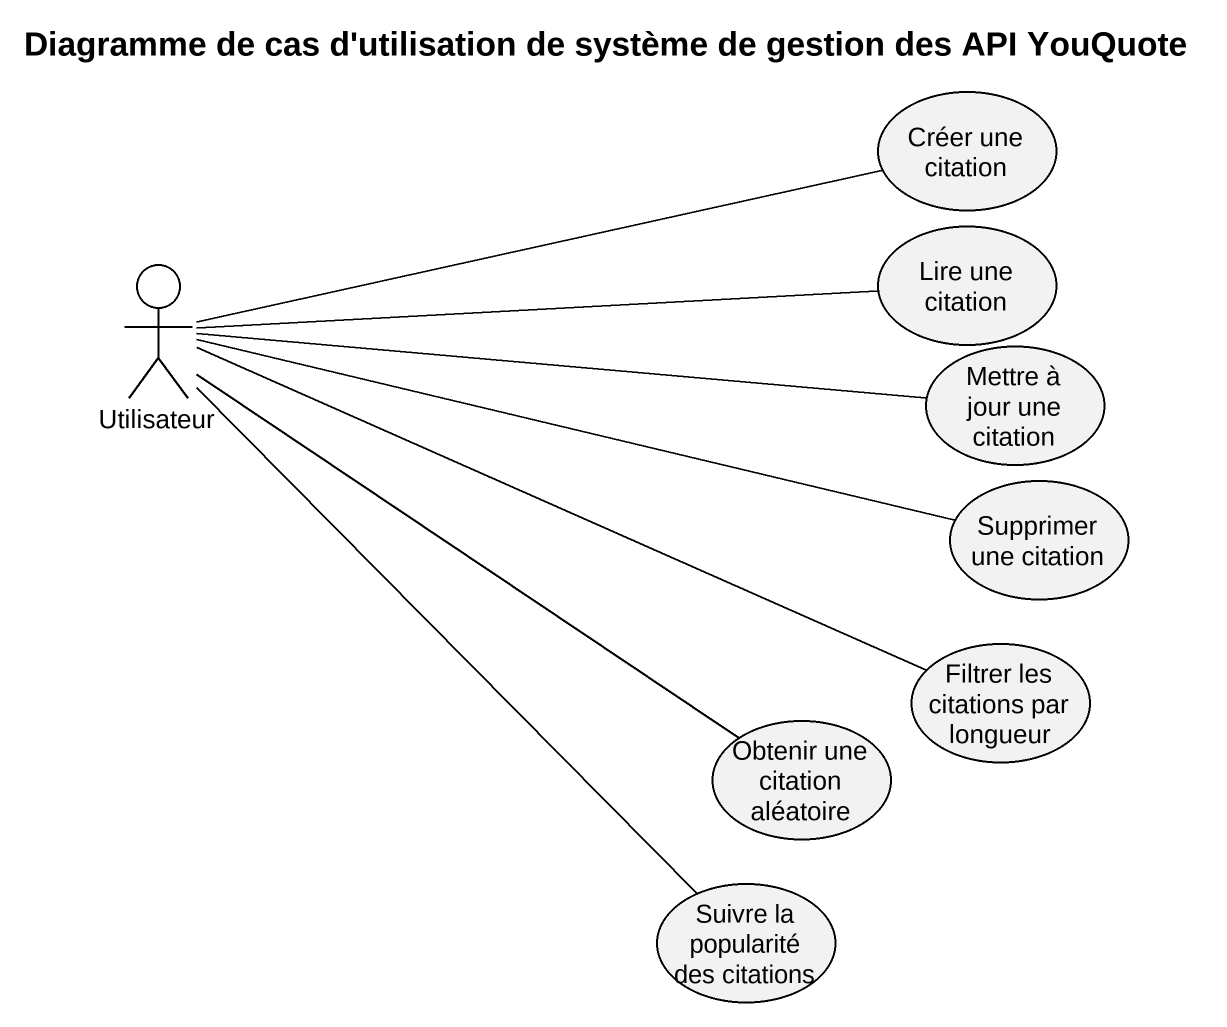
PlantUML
@startuml
title Diagramme de cas d'utilisation de système de gestion des API YouQuote
usecase "Créer une citation" as Créer_une_citation
usecase "Lire une citation" as Lire_une_citation
actor Utilisateur
usecase "Mettre à jour une citation" as Mettre_à_jour_une_citation
usecase "Supprimer une citation" as Supprimer_une_citation
usecase "Filtrer les citations par longueur" as Filtrer_les_citations_par
usecase "Obtenir une citation aléatoire" as Obtenir_une_citation
usecase "Suivre la popularité des citations" as Suivre_la_popularité_des
Utilisateur -right- Créer_une_citation
Utilisateur -right- Lire_une_citation
Utilisateur -right- Mettre_à_jour_une_citation
Utilisateur -right- Supprimer_une_citation
Utilisateur -right- Filtrer_les_citations_par
Utilisateur -- Obtenir_une_citation
Utilisateur -- Suivre_la_popularité_des
@enduml
